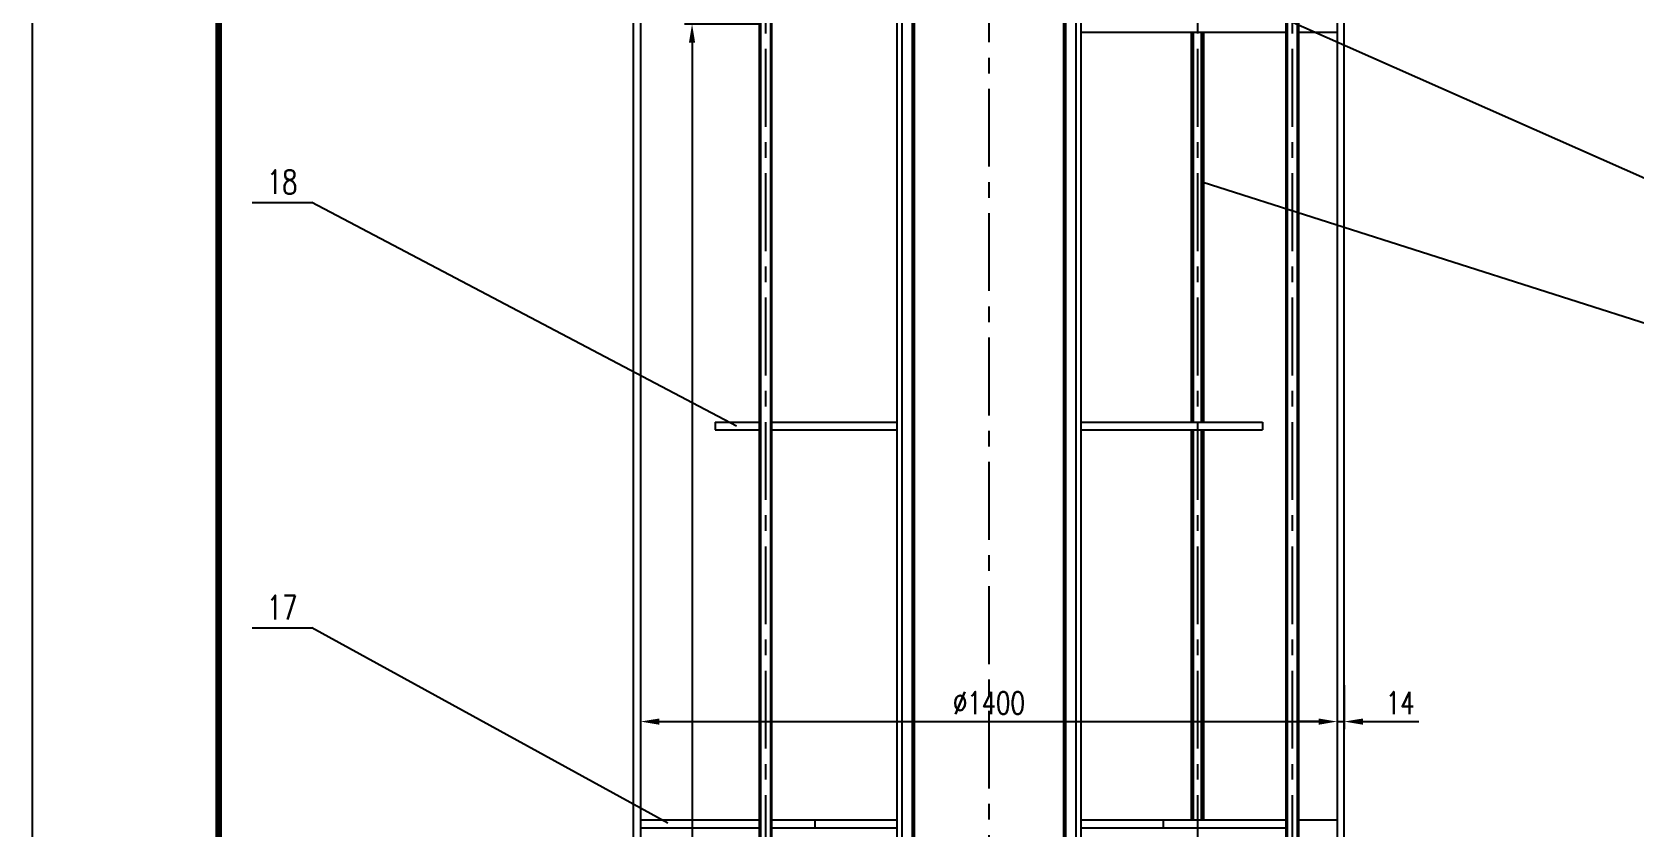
# Model space of a CAD drawing. Extents: x -28112 to -2231, y -2720 to 15724.
# Drawn here: x -28107 to -24886, y 10755 to 12355 of the extents above; entities that cross this region are included whole.
import ezdxf
from ezdxf.enums import TextEntityAlignment as Align

# ---------------------------------------------------------------- set-up
doc = ezdxf.new("R2010")
doc.units = 0
doc.header["$LTSCALE"] = 250
doc.header["$MEASUREMENT"] = 0
doc.linetypes.add('CENTER', pattern=[2, 1.25, -0.25, 0.25, -0.25])
doc.layers.get('0').update_dxf_attribs({"linetype": 'CONTINUOUS'})
doc.layers.get('DEFPOINTS').update_dxf_attribs({"linetype": 'CONTINUOUS'})
doc.layers.add('1', color=7, linetype='CONTINUOUS')
doc.layers.add('2', color=1, linetype='CONTINUOUS')
doc.styles.get("Standard").update_dxf_attribs({"font": 'txt.shx', "width": 0.75})
doc.dimstyles.new('STANDARD$0', dxfattribs={"dimscale": 15, "dimtxt": 3, "dimasz": 2.5, "dimexe": 1, "dimexo": 0, "dimgap": 1, "dimtad": 1, "dimdec": 0, "dimzin": 0, "dimdsep": 46, "dimtxsty": 'Standard', "dimcen": 0.09, "dimclrd": 7, "dimclre": 7, "dimclrt": 7, "dimadec": 0, "dimazin": 0, "dimtfac": 1, "dimtdec": 0, "dimtmove": 0, "dimatfit": 2, "dimfxl": 0, "dimtolj": 1, "dimtzin": 0, "dimarcsym": 0})

# ---------------------------------------------------------------- blocks, each defined once
blk = doc.blocks.new('*D64')
at = {"color": 7, "linetype": 'ByBlock'}
for p, q in [((-11943.4, 23110.6), (-12093.3, 23110.6)), ((-12078.3, 23073.1), (-12078.3, 19948.1)), ((-11943.4, 19910.6), (-12093.3, 19910.6))]:
    blk.add_line(p, q, dxfattribs=at)
for points in [[(-12084.6, 23073.1), (-12072.1, 23073.1), (-12078.3, 23110.6)], [(-12084.6, 19948.1), (-12072.1, 19948.1), (-12078.3, 19910.6)]]:
    blk.add_solid(points, dxfattribs=at)
at = {"layer": 'DEFPOINTS', "color": 0, "linetype": 'ByBlock'}
for p in [(-11943.4, 23110.6), (-12078.3, 19910.6), (-11943.4, 19910.6)]:
    blk.add_point(p, dxfattribs=at)
at = {"color": 7, "linetype": 'ByBlock', "insert": (-12115.8, 20770.8), "char_height": 45, "attachment_point": 5, "rotation": 90}
blk.add_mtext('\\A1;4X800(=3200)', dxfattribs=at)
blk = doc.blocks.new('*D43')
at = {"color": 7, "linetype": 'ByBlock'}
for p, q in [((-10503.4, 21781.3), (-10503.4, 21693.4)), ((-10489.4, 21781.3), (-10489.4, 21693.4)), ((-10540.9, 21708.4), (-10578.4, 21708.4)), ((-10503.4, 21708.4), (-10489.4, 21708.4)), ((-10451.9, 21708.4), (-10339.4, 21708.4))]:
    blk.add_line(p, q, dxfattribs=at)
for points in [[(-10540.9, 21714.6), (-10540.9, 21702.1), (-10503.4, 21708.4)], [(-10451.9, 21714.6), (-10451.9, 21702.1), (-10489.4, 21708.4)]]:
    blk.add_solid(points, dxfattribs=at)
at = {"layer": 'DEFPOINTS', "color": 0, "linetype": 'ByBlock'}
for p in [(-10503.4, 21781.3), (-10489.4, 21781.3), (-10489.4, 21708.4)]:
    blk.add_point(p, dxfattribs=at)
at = {"color": 7, "linetype": 'ByBlock', "insert": (-10376.9, 21745.9), "char_height": 45, "attachment_point": 5}
blk.add_mtext('\\A1;14', dxfattribs=at)
blk = doc.blocks.new('*D42')
at = {"color": 7, "linetype": 'ByBlock'}
for p, q in [((-11903.4, 21781.3), (-11903.4, 21693.4)), ((-10503.4, 21781.3), (-10503.4, 21693.4)), ((-11865.9, 21708.4), (-10540.9, 21708.4))]:
    blk.add_line(p, q, dxfattribs=at)
for points in [[(-11865.9, 21714.6), (-11865.9, 21702.1), (-11903.4, 21708.4)], [(-10540.9, 21714.6), (-10540.9, 21702.1), (-10503.4, 21708.4)]]:
    blk.add_solid(points, dxfattribs=at)
at = {"layer": 'DEFPOINTS', "color": 0, "linetype": 'ByBlock'}
for p in [(-11903.4, 21781.3), (-10503.4, 21781.3), (-10503.4, 21708.4)]:
    blk.add_point(p, dxfattribs=at)
at = {"color": 7, "linetype": 'ByBlock', "insert": (-11203.4, 21745.9), "char_height": 45, "attachment_point": 5}
blk.add_mtext('\\A1;∅1400', dxfattribs=at)
blk = doc.blocks.new('*D651')
at = {"color": 7, "linetype": 'ByBlock'}
for p, q in [((-26024.5, 15217.4), (-24541.7, 15217.4)), ((-24556.7, 15179.9), (-24556.7, 7405.7)), ((-26140.5, 7368.2), (-24541.7, 7368.2))]:
    blk.add_line(p, q, dxfattribs=at)
for points in [[(-24562.9, 15179.9), (-24550.4, 15179.9), (-24556.7, 15217.4)], [(-24562.9, 7405.7), (-24550.4, 7405.7), (-24556.7, 7368.2)]]:
    blk.add_solid(points, dxfattribs=at)
at = {"layer": 'DEFPOINTS', "color": 0, "linetype": 'ByBlock'}
for p in [(-26024.5, 15217.4), (-26140.5, 7368.2), (-24556.7, 7368.2)]:
    blk.add_point(p, dxfattribs=at)
at = {"color": 7, "linetype": 'ByBlock', "insert": (-24594.2, 11292.8), "char_height": 45, "attachment_point": 5, "rotation": 90}
blk.add_mtext('\\A1;~7909', dxfattribs=at)
blk = doc.blocks.new('*D33')
at = {"color": 7, "linetype": 'ByBlock'}
for p, q in [((-10779.8, 23770.6), (-9969.4, 23770.6)), ((-9984.4, 23733.1), (-9984.4, 19313.1)), ((-10779.8, 19275.6), (-9969.4, 19275.6))]:
    blk.add_line(p, q, dxfattribs=at)
for points in [[(-9990.6, 23733.1), (-9978.1, 23733.1), (-9984.4, 23770.6)], [(-9990.6, 19313.1), (-9978.1, 19313.1), (-9984.4, 19275.6)]]:
    blk.add_solid(points, dxfattribs=at)
at = {"layer": 'DEFPOINTS', "color": 0, "linetype": 'ByBlock'}
for p in [(-10779.8, 23770.6), (-10779.8, 19275.6), (-9984.4, 19275.6)]:
    blk.add_point(p, dxfattribs=at)
at = {"color": 7, "linetype": 'ByBlock', "insert": (-10021.9, 21523.1), "char_height": 45, "attachment_point": 5, "rotation": 90}
blk.add_mtext('\\A1;4495', dxfattribs=at)

msp = doc.modelspace()

# ---------------------------------------------------------------- linework, layer by layer
msp.add_line((-28107.3, 15724.1), (-28107.3, 6814.1))
at = {"const_width": 13.5}
msp.add_lwpolyline([(-15642.3, 6964.1), (-15642.3, 15574.1), (-27732.3, 15574.1), (-27732.3, 6964.1)], dxfattribs=at)
at = {"layer": '1', "color": 0, "linetype": 'CENTER', "ltscale": 0.5}
for p, q in [((-26184.5, 15240.9), (-26184.5, 7315.2)), ((-26633.6, 13071.2), (-26633.6, 8488.3)), ((-25765.1, 13071.2), (-25765.1, 9071.5)), ((-25575, 13071.2), (-25575, 8488.3))]:
    msp.add_line(p, q, dxfattribs=at)
at = {"layer": '1', "color": 1}
for p, q in [((-26338.5, 13627.2), (-26338.5, 8436.2)), ((-26334.5, 13627.2), (-26334.5, 8436.2)), ((-26034.5, 13627.2), (-26034.5, 8436.2)), ((-26030.5, 13627.2), (-26030.5, 8436.2)), ((-26646.1, 13033.7), (-26646.1, 8533.7)), ((-26643.6, 13033.7), (-26643.6, 8533.7)), ((-26623.6, 13033.7), (-26623.6, 8533.7)), ((-26621.1, 13033.7), (-26621.1, 8533.7)), ((-26369.5, 13033.7), (-26369.5, 8436.2)), ((-26359.5, 13033.7), (-26359.5, 8436.2)), ((-26009.5, 13033.7), (-26009.5, 8436.2)), ((-25999.5, 13033.7), (-25999.5, 8436.2)), ((-25587.5, 13033.7), (-25587.5, 8533.7)), ((-25585, 13033.7), (-25585, 8533.7)), ((-25565, 13033.7), (-25565, 8533.7)), ((-25562.5, 13033.7), (-25562.5, 8533.7)), ((-26898.5, 8800.2), (-26898.5, 12962.2)), ((-26884.5, 12971.2), (-26884.5, 8596.2)), ((-25484.5, 12971.2), (-25484.5, 8596.2)), ((-25470.5, 8605.1), (-25470.5, 12558.7)), ((-25999.5, 12355.2), (-25587.5, 12355.2)), ((-25777.6, 11571.2), (-25777.6, 12355.2)), ((-25775.1, 11571.2), (-25775.1, 12355.2)), ((-25773.1, 11571.2), (-25773.1, 12355.2)), ((-25757.1, 11571.2), (-25757.1, 12355.2)), ((-25755.1, 11571.2), (-25755.1, 12355.2)), ((-25752.6, 11571.2), (-25752.6, 12355.2)), ((-25562.5, 12355.2), (-25484.5, 12355.2)), ((-26734.5, 11571.2), (-26734.5, 11555.2)), ((-26734.5, 11571.2), (-26646.1, 11571.2)), ((-26621.1, 11571.2), (-26369.5, 11571.2)), ((-25999.5, 11571.2), (-25634.5, 11571.2)), ((-25634.5, 11571.2), (-25634.5, 11555.2)), ((-26734.5, 11555.2), (-26646.1, 11555.2)), ((-26621.1, 11555.2), (-26369.5, 11555.2)), ((-25999.5, 11555.2), (-25634.5, 11555.2)), ((-25777.6, 10771.2), (-25777.6, 11555.2)), ((-25775.1, 10771.2), (-25775.1, 11555.2)), ((-25773.1, 10771.2), (-25773.1, 11555.2)), ((-25757.1, 10771.2), (-25757.1, 11555.2)), ((-25755.1, 10771.2), (-25755.1, 11555.2)), ((-25752.6, 10771.2), (-25752.6, 11555.2)), ((-26884.5, 10771.2), (-26646.1, 10771.2)), ((-26621.1, 10771.2), (-26369.5, 10771.2)), ((-26534.5, 10771.2), (-26534.5, 10755.2)), ((-25999.5, 10771.2), (-25587.5, 10771.2)), ((-25834.5, 10771.2), (-25834.5, 10755.2)), ((-25562.5, 10771.2), (-25484.5, 10771.2)), ((-26884.5, 10755.2), (-26646.1, 10755.2)), ((-26621.1, 10755.2), (-26369.5, 10755.2)), ((-25999.5, 10755.2), (-25587.5, 10755.2))]:
    msp.add_line(p, q, dxfattribs=at)
at = {"layer": '1', "color": 0}
for p, q in [((-25753.7, 12454.8), (-24493.2, 11896.2)), ((-25753.8, 12053.2), (-24493.2, 11650.8)), ((-26691.7, 11562.8), (-27544.8, 12012.4)), ((-26829.9, 10765.1), (-27544.8, 11157.2))]:
    msp.add_line(p, q, dxfattribs=at)
at = {"layer": '2'}
for p, q in [((-27664.8, 12012.4), (-27544.8, 12012.4)), ((-27664.8, 11157.2), (-27544.8, 11157.2))]:
    msp.add_line(p, q, dxfattribs=at)

# ---------------------------------------------------------------- texts
at = {"layer": '1', "width": 0.75}
for s, p in [('18', (-27604.8, 12053.7)), ('17', (-27604.8, 11198.5))]:
    msp.add_text(s, height=48, dxfattribs=at).set_placement(p, align=Align.MIDDLE)

# ---------------------------------------------------------------- dimensions: what is measured, and where the dimension line sits
at = {"layer": '1', "color": 0}
dim = msp.add_linear_dim(base=(-24556.7, 7368.2), p1=(-26024.5, 15217.4), p2=(-26140.5, 7368.2), angle=90, text='~7909', dimstyle='STANDARD$0', dxfattribs=at)
dim.commit()
dim.dimension.update_dxf_attribs({"geometry": '*D651', "text_midpoint": (-24594.2, 11292.8)})
dim = msp.add_linear_dim(base=(-24687.1, 8536.2), p1=(-25482.5, 13031.2), p2=(-25482.5, 8536.2), angle=90, dimstyle='STANDARD$0', dxfattribs=at)
dim.commit()
dim.dimension.update_dxf_attribs({"geometry": '*D33', "text_midpoint": (-24724.6, 10783.7), "insert": (-14702.7, -10739.4)})
dim = msp.add_linear_dim(base=(-26781.1, 9171.2), p1=(-26646.1, 12371.2), p2=(-26646.1, 9171.2), angle=90, text='4X800(=3200)', dimstyle='STANDARD$0', dxfattribs=at)
dim.commit()
dim.dimension.update_dxf_attribs({"geometry": '*D64', "text_midpoint": (-26781.1, 10031.4), "dimtype": 128, "insert": (-14702.7, -10739.4)})
dim = msp.add_linear_dim(base=(-25484.5, 10969), p1=(-26884.5, 11041.9), p2=(-25484.5, 11041.9), text='%%C1400', dimstyle='STANDARD$0', dxfattribs=at)
dim.commit()
dim.dimension.update_dxf_attribs({"geometry": '*D42', "text_midpoint": (-26184.5, 11006.5), "insert": (-14981.1, -10739.4)})
dim = msp.add_linear_dim(base=(-25470.5, 10969), p1=(-25484.5, 11041.9), p2=(-25470.5, 11041.9), dimstyle='STANDARD$0', dxfattribs=at)
dim.commit()
dim.dimension.update_dxf_attribs({"geometry": '*D43', "text_midpoint": (-25358, 11006.5), "insert": (-14981.1, -10739.4)})

doc.saveas('drawing.dxf')
